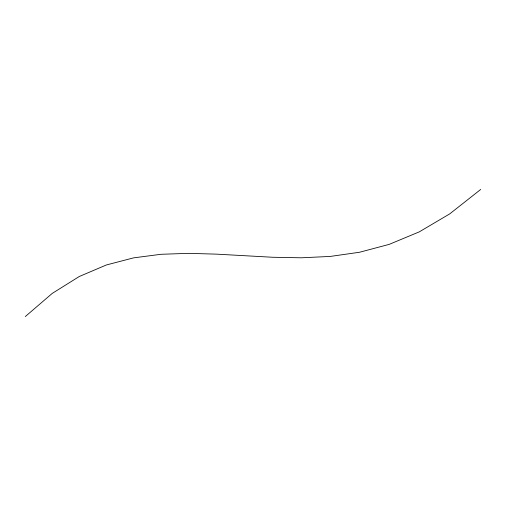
<?xml version="1.0" encoding="UTF-8"?>
<svg xmlns="http://www.w3.org/2000/svg" width="506" height="506" viewBox="0 0 506 506"><rect width="100%" height="100%" fill="white"/><g stroke="black" fill="none" stroke-linecap="round" stroke-linejoin="round"><path stroke-width="0.76" d="M25.3 316.554L52.244 293.404L79.265 276.51L106.38 264.967L133.622 257.858L161.016 254.29L188.599 253.348L216.391 254.138L272.728 257.263L301.323 257.794L330.247 256.428L359.519 252.26L389.171 244.379L419.234 231.887L449.733 213.88L480.7 189.446"/></g></svg>
